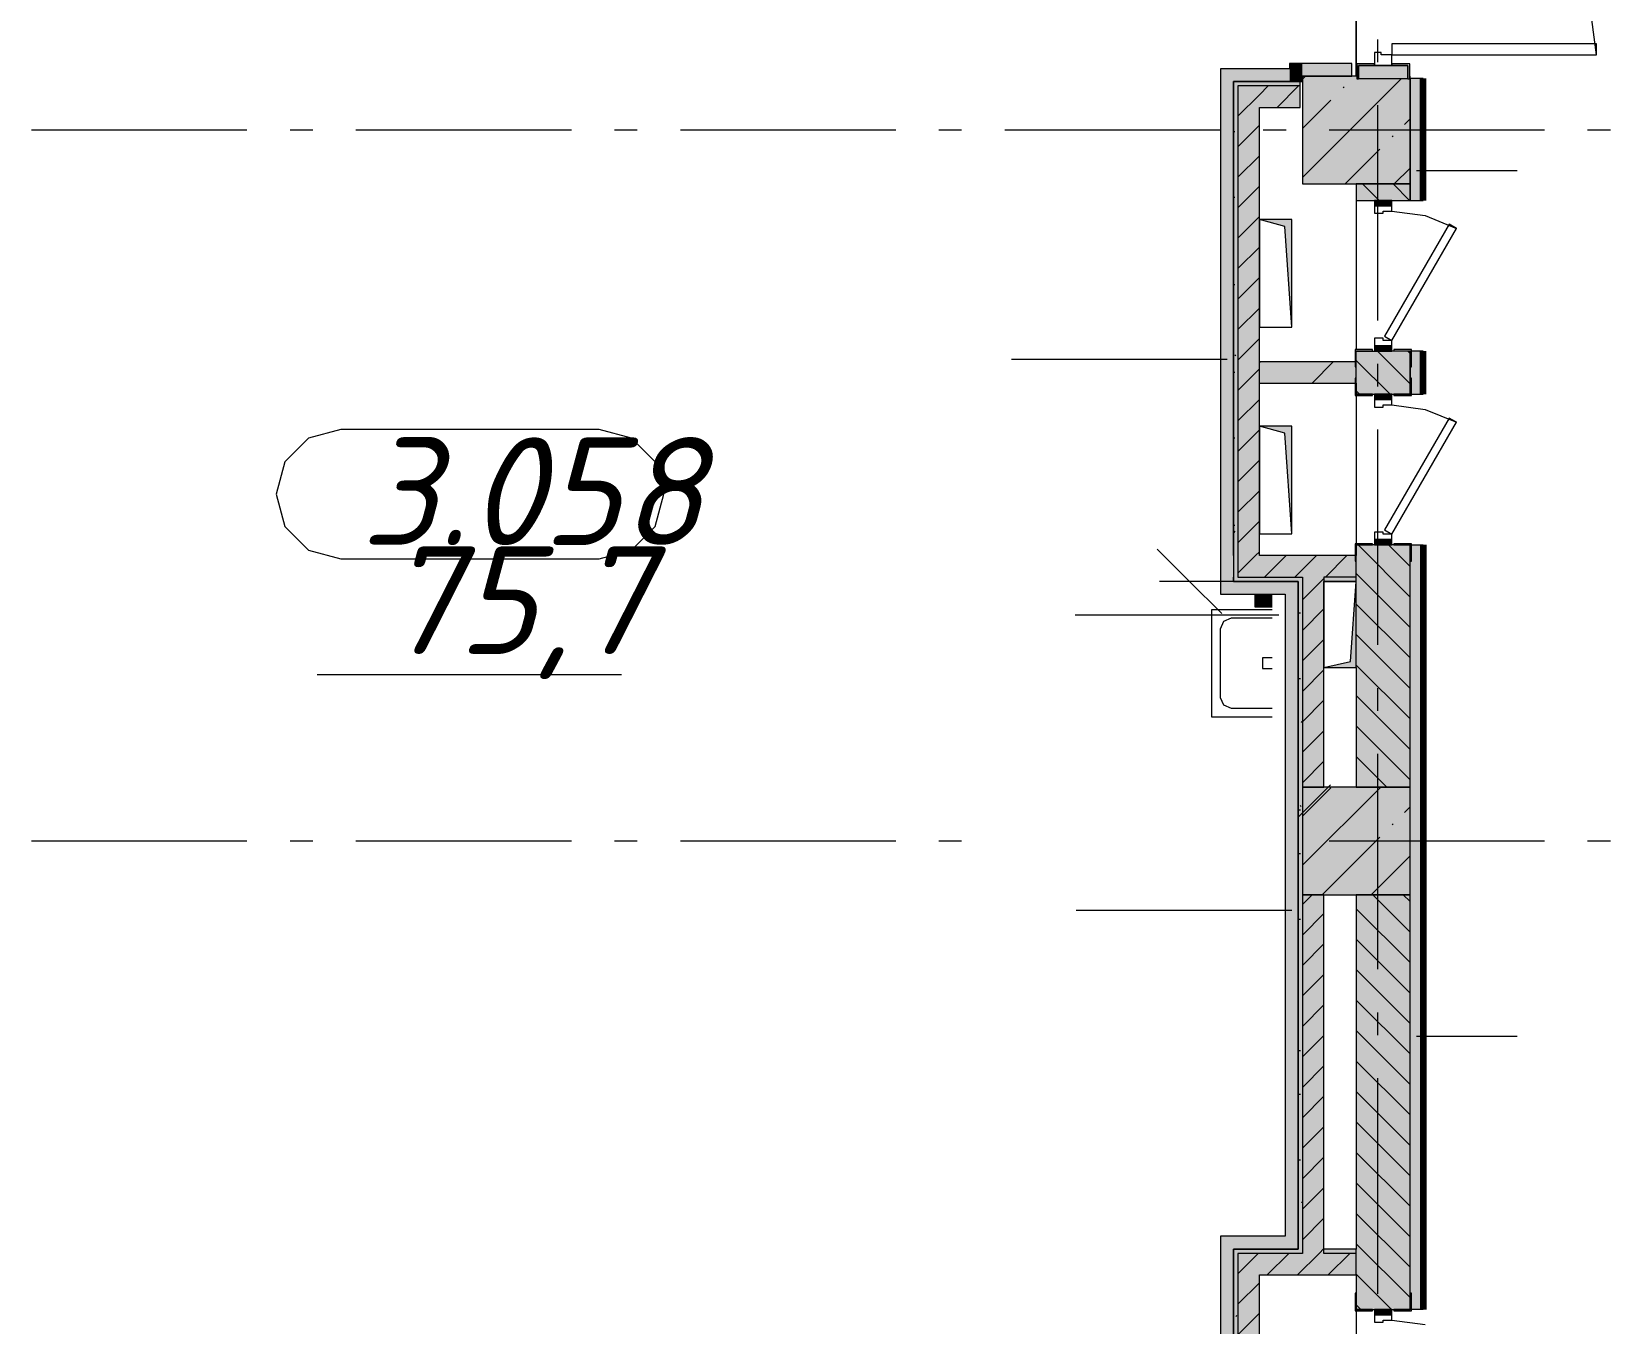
# Model space of a CAD drawing. Header units: millimetres. Extents: x -537608 to 253996, y -217170 to 186033.
# Drawn here: x -315326 to -307997, y 105281 to 111279 of the extents above; entities that cross this region are included whole.
import ezdxf

# ---------------------------------------------------------------- set-up
doc = ezdxf.new("R2010")
doc.units = ezdxf.units.MM
doc.layers.add('16) Лак 1.6м', color=160, linetype='Continuous', lineweight=90)
doc.layers.add('PDF _Геометрия', color=7, linetype='Continuous')
doc.layers.add('PDF _Текст', color=7, linetype='Continuous')
doc.layers.add('PDF _Сплошная заливка', color=7, linetype='Continuous', true_color=0xffffff)
doc.styles.add('PDF ISOCPEUR Italic', font='isocpeui.ttf')

msp = doc.modelspace()

# ---------------------------------------------------------------- hatches: boundary and pattern name
at = {"layer": 'PDF _Сплошная заливка', "transparency": 33554559}
h = msp.add_hatch(color=256, dxfattribs=at)
h.paths.add_polyline_path([(-309091.1794, 103373.2654), (-308926.1771, 103373.2654), (-308926.1771, 103491.2645), (-309176.178, 103491.2645), (-309176.178, 103373.2654)], flags=0)
h.paths.add_polyline_path([(-309011.1757, 104191.265), (-308926.1771, 104191.265), (-308926.1771, 104646.2637), (-309176.178, 104646.2637), (-309176.178, 104191.265), (-309091.1794, 104191.265)], flags=0)
h.paths.add_polyline_path([(-309011.1757, 105346.2643), (-308926.1771, 105346.2643), (-308926.1771, 107271.2631), (-309176.178, 107271.2631), (-309176.178, 105346.2643), (-309091.1794, 105346.2643)], flags=0)
h.paths.add_polyline_path([(-309176.178, 107771.2629), (-308926.1771, 107771.2629), (-308926.1771, 108895.0701), (-309176.178, 108895.0701), (-309176.178, 108152.0148)], flags=0)
h.paths.add_polyline_path([(-309011.1757, 109595.0707), (-308926.1771, 109595.0707), (-308926.1771, 109795.0693), (-309176.178, 109795.0693), (-309176.178, 109595.0707), (-309091.1794, 109595.0707)], flags=0)
h.paths.add_polyline_path([(-309091.1794, 110495.0698), (-308926.1771, 110495.0698), (-308926.1771, 110571.2628), (-309176.178, 110571.2628), (-309176.178, 110495.0698)], flags=0)
h.paths.add_polyline_path([(-308996.1739, 112821.2629), (-308926.1771, 112823.263), (-308926.1771, 114674.7169), (-309176.178, 114674.7169), (-309174.1801, 112823.263), (-309106.1812, 112821.2629)], flags=0)
h.paths.add_polyline_path([(-308926.1771, 115874.7172), (-308926.1771, 117771.2604), (-309176.178, 117771.2604), (-309176.178, 115874.7172)], flags=0)
h.paths.add_polyline_path([(-309176.178, 118971.2608), (-308926.1771, 118971.2608), (-308926.1771, 119571.2609), (-309176.178, 119571.2609), (-309176.178, 119451.2618)], flags=0)
h.paths.add_polyline_path([(-308926.1771, 120071.2607), (-308926.1771, 123276.2592), (-309176.178, 123276.2592), (-309176.178, 120071.2607), (-309088.7681, 120071.2607)], flags=0)
h.paths.add_polyline_path([(-309166.1797, 125065.5568), (-308926.1771, 125067.558), (-308926.1771, 125571.2603), (-309176.178, 125571.2603), (-309174.1801, 125067.558), (-309166.1797, 125067.558)], flags=0)
h.paths.add_polyline_path([(-308926.1771, 126071.2601), (-308926.1771, 128571.2589), (-309176.178, 128571.2589), (-309176.178, 126071.2601), (-309069.5896, 126071.2601)], flags=0)
h.paths.add_polyline_path([(-308926.1771, 129071.2587), (-308926.1771, 131570.9112), (-309176.178, 131570.9112), (-309176.178, 129071.2587)], flags=0)
h.paths.add_polyline_path([(-309176.178, 132070.9115), (-308926.1771, 132070.9115), (-308926.1771, 134768.2593), (-309176.178, 134768.2593), (-309176.178, 132222.2807)], flags=0)
at = {"layer": 'PDF _Сплошная заливка', "true_color": 0xff7d7d, "transparency": 33554559}
h = msp.add_hatch(color=11, dxfattribs=at)
h.paths.add_polyline_path([(-308926.1771, 102871.2634), (-308866.1786, 102871.2634), (-308866.1786, 103491.2645), (-308926.1771, 103491.2645), (-308926.1771, 103371.2653)], flags=0)
h.paths.add_polyline_path([(-308926.1771, 104191.265), (-308866.1786, 104191.265), (-308866.1786, 104646.2637), (-308926.1771, 104646.2637)], flags=0)
h.paths.add_polyline_path([(-308926.1771, 105346.2643), (-308866.1786, 105346.2643), (-308866.1786, 108895.0701), (-308926.1771, 108895.0701), (-308926.1771, 106736.1164)], flags=0)
h.paths.add_polyline_path([(-308866.1786, 109595.0707), (-308866.1786, 109795.0693), (-308926.1771, 109795.0693), (-308926.1771, 109595.0707)], flags=0)
h.paths.add_polyline_path([(-308866.1786, 110495.0698), (-308866.1786, 111061.2622), (-308926.1771, 111061.2622), (-308926.1771, 110495.0698)], flags=0)
h.paths.add_polyline_path([(-308866.1786, 112821.2629), (-308866.1786, 114674.7169), (-308926.1771, 114674.7169), (-308926.1771, 112821.2629)], flags=0)
h.paths.add_polyline_path([(-308866.1786, 115874.7172), (-308866.1786, 117771.2604), (-308926.1771, 117771.2604), (-308926.1771, 115874.7172)], flags=0)
h.paths.add_polyline_path([(-308866.1786, 118971.2608), (-308866.1786, 119621.2611), (-308926.1771, 119621.2611), (-308926.1771, 118971.2608)], flags=0)
for points in [[(-309486.1775, 111046.2625), (-309426.179, 111046.2625), (-309426.179, 111131.2633), (-309486.1775, 111131.2633), (-309486.1775, 111106.2632)], [(-309196.1746, 111071.2626), (-309196.1746, 111131.2633), (-309426.179, 111131.2633), (-309426.179, 111071.2626), (-309248.0263, 111071.2626)], [(-309486.1775, 111046.2625), (-309486.1775, 111106.2632), (-309806.1753, 111106.2632), (-309806.1753, 111046.2625), (-309746.1768, 111046.2625)], [(-309806.1753, 108666.2628), (-309746.1768, 108666.2628), (-309746.1768, 111046.2625), (-309806.1753, 111046.2625), (-309806.1753, 108859.9641)], [(-309446.1756, 108666.2628), (-309446.1756, 108726.2635), (-309746.1768, 108726.2635), (-309746.1768, 108666.2628), (-309506.1741, 108666.2628)], [(-309506.1741, 105626.2645), (-309506.1741, 105686.263), (-309806.1753, 105686.263), (-309806.1753, 105626.2645), (-309746.1768, 105626.2645)]]:
    msp.add_hatch(color=11, dxfattribs=at).paths.add_polyline_path(points)
at = {"layer": 'PDF _Сплошная заливка', "transparency": 33554559}
for points in [[(-309746.1768, 108746.2623), (-309726.1801, 108746.2623), (-309726.1801, 111046.2625), (-309746.1768, 111046.2625), (-309746.1768, 108846.2627)], [(-309436.1773, 111026.2637), (-309436.1773, 111046.2625), (-309726.1801, 111046.2625), (-309726.1801, 111026.2637), (-309626.1798, 111026.2637)], [(-309176.178, 110571.2628), (-308926.1771, 110571.2628), (-308928.175, 111059.2621), (-309174.1801, 111059.2621), (-309174.1801, 111071.2626), (-309426.179, 111071.2626), (-309426.179, 110571.2628), (-309248.0263, 110571.2628)], [(-309626.1798, 108846.2627), (-309626.1798, 111026.2637), (-309726.1801, 111026.2637), (-309726.1801, 108846.2627), (-309665.4669, 108846.2627)], [(-309446.1756, 105626.2645), (-309426.179, 105626.2645), (-309426.179, 108726.2635), (-309446.1756, 108726.2635), (-309446.1756, 106736.1164)], [(-309746.1768, 103121.2643), (-309726.1801, 103121.2643), (-309726.1801, 105626.2645), (-309746.1768, 105626.2645), (-309746.1768, 103619.2231)], [(-309176.178, 105506.2631), (-309176.178, 105606.2636), (-309626.1798, 105606.2636), (-309626.1798, 105506.2631), (-309248.0263, 105506.2631)]]:
    msp.add_hatch(color=256, dxfattribs=at).paths.add_polyline_path(points)
h = msp.add_hatch(color=256, dxfattribs=at)
h.paths.add_polyline_path([(-309446.1756, 108726.2635), (-309426.179, 108726.2635), (-309426.179, 108746.2623), (-309746.1768, 108746.2623), (-309746.1768, 108726.2635), (-309665.4669, 108726.2635)], flags=0)
h.paths.add_polyline_path([(-309176.178, 108726.2635), (-309176.178, 108746.2623), (-309326.1786, 108746.2623), (-309326.1786, 108726.2635), (-309203.6755, 108726.2635)], flags=0)
at = {"layer": 'PDF _Сплошная заливка', "true_color": 0xe2e2e2, "transparency": 33554559}
msp.add_hatch(color=254, dxfattribs=at).paths.add_polyline_path([(-309248.0263, 108326.2641), (-309176.178, 108326.2641), (-309176.178, 108726.2635), (-309203.6755, 108353.7638), (-309326.1786, 108326.2641)])
at = {"layer": 'PDF _Сплошная заливка', "transparency": 33554559}
h = msp.add_hatch(color=256, dxfattribs=at)
h.paths.add_polyline_path([(-309248.0263, 105606.2636), (-309176.178, 105606.2636), (-309176.178, 105626.2645), (-309326.1786, 105626.2645), (-309326.1786, 105606.2636)], flags=0)
h.paths.add_polyline_path([(-309626.1798, 105606.2636), (-309426.179, 105606.2636), (-309426.179, 105626.2645), (-309726.1801, 105626.2645), (-309726.1801, 105606.2636)], flags=0)

# ---------------------------------------------------------------- linework, layer by layer
at = {"layer": '16) Лак 1.6м'}
for p, q in [((-308866.1786, 110495.0698), (-308866.1786, 111061.2622)), ((-308866.1786, 109595.0707), (-308866.1786, 109795.0693)), ((-308866.1786, 108895.0701), (-308866.1786, 105346.2643))]:
    msp.add_line(p, q, dxfattribs=at)
at = {"layer": 'PDF _Геометрия', "color": 9, "lineweight": 9, "true_color": 0xc0c0c0}
for p, q in [((-309176.178, 111071.2626), (-309176.178, 112726.2617)), ((-309176.178, 112726.2617), (-309176.178, 111071.2626)), ((-309176.178, 110495.0698), (-309176.178, 109803.0697)), ((-309176.178, 109589.0704), (-309176.178, 108901.0704)), ((-309176.178, 105340.264), (-309176.178, 104652.264))]:
    msp.add_line(p, q, dxfattribs=at)
at = {"layer": 'PDF _Геометрия', "lineweight": 9}
for p, q in [((-308061.1806, 111171.263), (-308093.5525, 111417.1411)), ((-308061.1806, 111221.2632), (-309011.1757, 111221.2632)), ((-309011.1757, 111221.2632), (-309011.1757, 111171.263)), ((-308061.1806, 111171.263), (-308061.1806, 111221.2632)), ((-309426.179, 111131.2633), (-309486.1775, 111131.2633)), ((-309486.1775, 111131.2633), (-309486.1775, 111106.2632)), ((-309196.1746, 111131.2633), (-309426.179, 111131.2633)), ((-309196.1746, 111071.2626), (-309196.1746, 111131.2633)), ((-309091.1794, 111129.2632), (-309174.1801, 111129.2632)), ((-309174.1801, 111129.2632), (-309174.1801, 111059.2621)), ((-309166.1797, 111059.2621), (-309166.1797, 111121.2629)), ((-309166.1797, 111121.2629), (-309091.1794, 111121.2629)), ((-309166.1797, 111121.2629), (-309166.1797, 111061.2622)), ((-308936.1753, 111121.2629), (-309166.1797, 111121.2629)), ((-309061.1759, 111181.2635), (-309091.1794, 111181.2635)), ((-309091.1794, 111181.2635), (-309091.1794, 111121.2629)), ((-309091.1794, 111121.2629), (-309091.1794, 111129.2632)), ((-309091.1794, 111121.2629), (-309011.1757, 111121.2629)), ((-309061.1759, 111171.263), (-309061.1759, 111181.2635)), ((-309011.1757, 111171.263), (-309061.1759, 111171.263)), ((-309011.1757, 111171.263), (-308061.1806, 111171.263)), ((-309011.1757, 111121.2629), (-309011.1757, 111171.263)), ((-308928.175, 111129.2632), (-309011.1757, 111129.2632)), ((-309011.1757, 111129.2632), (-309011.1757, 111121.2629)), ((-309011.1757, 111121.2629), (-308936.1753, 111121.2629)), ((-308936.1753, 111121.2629), (-308936.1753, 111059.2621)), ((-308936.1753, 111061.2622), (-308936.1753, 111121.2629)), ((-308928.175, 111059.2621), (-308928.175, 111129.2632)), ((-309486.1775, 111106.2632), (-309806.1753, 111106.2632)), ((-309806.1753, 111106.2632), (-309806.1753, 111046.2625)), ((-309806.1753, 111046.2625), (-309806.1753, 108666.2628)), ((-309726.1801, 111046.2625), (-309746.1768, 111046.2625)), ((-309746.1768, 111046.2625), (-309746.1768, 108846.2627)), ((-309746.1768, 108846.2627), (-309746.1768, 111046.2625)), ((-309746.1768, 111046.2625), (-309486.1775, 111046.2625)), ((-309626.1798, 111046.2625), (-309726.1801, 111046.2625)), ((-309436.1773, 111046.2625), (-309626.1798, 111046.2625)), ((-309486.1775, 111046.2625), (-309426.179, 111046.2625)), ((-309436.1773, 111026.2637), (-309436.1773, 111046.2625)), ((-309426.179, 111057.5397), (-309412.4518, 111071.2626)), ((-309174.1801, 111071.2626), (-309426.179, 111071.2626)), ((-309426.179, 111071.2626), (-309426.179, 110571.2628)), ((-309426.179, 111046.2625), (-309426.179, 111071.2626)), ((-309426.179, 111071.2626), (-309196.1746, 111071.2626)), ((-309426.179, 110601.3439), (-308966.2564, 111061.2622)), ((-309174.1801, 111059.2621), (-309166.1797, 111059.2621)), ((-309166.1797, 111061.2622), (-308936.1753, 111061.2622)), ((-308936.1753, 111059.2621), (-308928.175, 111059.2621)), ((-308926.1771, 110571.2628), (-308926.1771, 111071.2626)), ((-308866.1786, 111061.2622), (-308926.1771, 111061.2622)), ((-308926.1771, 111061.2622), (-308926.1771, 110571.2628)), ((-309626.1798, 111026.2637), (-309726.1801, 111026.2637)), ((-309726.1801, 111026.2637), (-309726.1801, 108846.2627)), ((-309726.1801, 110885.3012), (-309626.1798, 110985.2995)), ((-309626.1798, 110985.2995), (-309585.2133, 111026.2637)), ((-309436.1773, 111026.2637), (-309626.1798, 111026.2637)), ((-309543.7905, 110926.2634), (-309443.7902, 111026.2637)), ((-309436.1773, 110926.2634), (-309436.1773, 111026.2637)), ((-309237.7611, 111017.8543), (-309233.0246, 111022.5973)), ((-309626.1798, 109746.264), (-309626.1798, 110926.2634)), ((-309626.1798, 110926.2634), (-309436.1773, 110926.2634)), ((-309426.179, 110829.4407), (-309294.7885, 110960.8312)), ((-309726.1801, 110743.8781), (-309626.1798, 110843.8784)), ((-308952.6412, 110846.7806), (-308926.1771, 110873.2447)), ((-309009.6686, 110789.7575), (-309004.9235, 110794.4983)), ((-309726.1801, 110602.457), (-309626.1798, 110702.4574)), ((-309228.1589, 110571.2628), (-309066.6874, 110732.7322)), ((-309000.0578, 110571.2628), (-308926.1771, 110645.1458)), ((-308896.1821, 110634.0731), (-308430.0246, 110634.0731)), ((-309726.1801, 110461.0359), (-309626.1798, 110561.0363)), ((-309426.179, 110571.2628), (-309176.178, 110571.2628)), ((-308926.1771, 110571.2628), (-309176.178, 110571.2628)), ((-309176.178, 110571.2628), (-309176.178, 110495.0698)), ((-309176.178, 110571.2628), (-308926.1771, 110571.2628)), ((-309070.7694, 110495.0698), (-309146.9581, 110571.2628)), ((-308929.3462, 110495.0698), (-309005.5349, 110571.2628)), ((-308926.1771, 110495.0698), (-308926.1771, 110571.2628)), ((-308926.1771, 110571.2628), (-308926.1771, 110495.0698)), ((-309176.178, 110495.0698), (-309091.1794, 110495.0698)), ((-309011.1757, 110495.0698), (-309091.1794, 110495.0698)), ((-309091.1794, 110495.0698), (-309091.1794, 110470.0697)), ((-309011.1757, 110470.0697), (-309091.1794, 110470.0697)), ((-309091.1794, 110470.0697), (-309091.1794, 110435.0692)), ((-309091.1794, 110470.0697), (-309011.1757, 110470.0697)), ((-309011.1757, 110495.0698), (-308926.1771, 110495.0698)), ((-309011.1757, 110470.0697), (-309011.1757, 110495.0698)), ((-309011.1757, 110445.0696), (-309011.1757, 110470.0697)), ((-308926.1771, 110495.0698), (-308866.1786, 110495.0698)), ((-309726.1801, 110319.6149), (-309626.1798, 110419.6153)), ((-309091.1794, 110435.0692), (-309051.1775, 110435.0692)), ((-309051.1775, 110435.0692), (-309051.1775, 110445.0696)), ((-309051.1775, 110445.0696), (-309011.1757, 110445.0696)), ((-308745.8198, 110384.6858), (-309045.821, 109865.0704)), ((-309011.1757, 110445.0696), (-308855.8874, 110424.6252)), ((-308855.8874, 110424.6252), (-308711.1745, 110364.6848)), ((-308711.1745, 110364.6848), (-308745.8198, 110384.6858)), ((-309011.1757, 109845.0695), (-308711.1745, 110364.6848)), ((-309726.1801, 110178.1938), (-309626.1798, 110278.1942)), ((-309726.1801, 110036.7728), (-309626.1798, 110136.7731)), ((-309726.1801, 109895.3517), (-309626.1798, 109995.35)), ((-309045.821, 109865.0704), (-309011.1757, 109845.0695)), ((-309726.1801, 109753.9307), (-309626.1798, 109853.9289)), ((-309176.178, 109746.264), (-309176.178, 109795.0693)), ((-309176.178, 109795.0693), (-309091.1794, 109795.0693)), ((-309051.1775, 109855.07), (-309091.1794, 109855.07)), ((-309091.1794, 109855.07), (-309091.1794, 109820.0694)), ((-309091.1794, 109820.0694), (-309011.1757, 109820.0694)), ((-309091.1794, 109820.0694), (-309091.1794, 109795.0693)), ((-309011.1757, 109820.0694), (-309091.1794, 109820.0694)), ((-309091.1794, 109795.0693), (-309011.1757, 109795.0693)), ((-308926.1771, 109643.3744), (-309077.8741, 109795.0693)), ((-309051.1775, 109845.0695), (-309051.1775, 109855.07)), ((-309011.1757, 109845.0695), (-309051.1775, 109845.0695)), ((-309011.1757, 109820.0694), (-309011.1757, 109845.0695)), ((-309011.1757, 109795.0693), (-309011.1757, 109820.0694)), ((-308926.1771, 109795.0693), (-309011.1757, 109795.0693)), ((-308926.1771, 109784.7954), (-308936.451, 109795.0693)), ((-308926.1771, 109595.0707), (-308926.1771, 109795.0693)), ((-308866.1786, 109795.0693), (-308926.1771, 109795.0693)), ((-308926.1771, 109795.0693), (-308926.1771, 109595.0707)), ((-309776.1804, 109756.7403), (-310776.1755, 109756.7403)), ((-309626.1798, 109740.7933), (-309620.7112, 109746.264)), ((-309626.1798, 109646.2636), (-309626.1798, 109746.264)), ((-309626.1798, 109746.264), (-309176.178, 109746.264)), ((-309381.2942, 109646.2636), (-309281.2938, 109746.264)), ((-309019.2966, 109595.0707), (-309176.178, 109751.9521)), ((-309176.178, 109646.2636), (-309176.178, 109746.264)), ((-309726.1801, 109612.5074), (-309626.1798, 109712.5079)), ((-309626.1798, 108846.2627), (-309626.1798, 109646.2636)), ((-309626.1798, 109646.2636), (-309176.178, 109646.2636)), ((-309176.178, 109646.2636), (-309176.178, 109595.0707)), ((-309726.1801, 109471.0864), (-309626.1798, 109571.0868)), ((-309160.7198, 109595.0707), (-309176.178, 109610.531)), ((-309176.178, 109595.0707), (-309091.1794, 109595.0707)), ((-309011.1757, 109595.0707), (-309091.1794, 109595.0707)), ((-309091.1794, 109595.0707), (-309091.1794, 109570.0706)), ((-309011.1757, 109595.0707), (-308926.1771, 109595.0707)), ((-309011.1757, 109570.0706), (-309011.1757, 109595.0707)), ((-308926.1771, 109595.0707), (-308866.1786, 109595.0707)), ((-309011.1757, 109570.0706), (-309091.1794, 109570.0706)), ((-309091.1794, 109570.0706), (-309091.1794, 109535.07)), ((-309091.1794, 109570.0706), (-309011.1757, 109570.0706)), ((-309091.1794, 109535.07), (-309051.1775, 109535.07)), ((-309051.1775, 109535.07), (-309051.1775, 109545.0705)), ((-309051.1775, 109545.0705), (-309011.1757, 109545.0705)), ((-309011.1757, 109545.0705), (-309011.1757, 109570.0706)), ((-309011.1757, 109545.0705), (-308855.8874, 109524.626)), ((-308855.8874, 109524.626), (-308711.1745, 109464.6857)), ((-309726.1801, 109329.6654), (-309626.1798, 109429.6657)), ((-308745.8198, 109484.6845), (-309045.821, 108965.0691)), ((-309011.1757, 108945.0704), (-308711.1745, 109464.6857)), ((-308711.1745, 109464.6857), (-308745.8198, 109484.6845)), ((-309726.1801, 109188.2443), (-309626.1798, 109288.2447)), ((-309726.1801, 109046.8232), (-309626.1798, 109146.8236)), ((-309726.1801, 108905.4021), (-309626.1798, 109005.4026)), ((-309051.1775, 108955.0708), (-309091.1794, 108955.0708)), ((-309091.1794, 108955.0708), (-309091.1794, 108920.0703)), ((-309091.1794, 108920.0703), (-309011.1757, 108920.0703)), ((-309091.1794, 108920.0703), (-309091.1794, 108895.0701)), ((-309011.1757, 108920.0703), (-309091.1794, 108920.0703)), ((-309051.1775, 108945.0704), (-309051.1775, 108955.0708)), ((-309011.1757, 108945.0704), (-309051.1775, 108945.0704)), ((-309045.821, 108965.0691), (-309011.1757, 108945.0704)), ((-309011.1757, 108920.0703), (-309011.1757, 108945.0704)), ((-309011.1757, 108895.0701), (-309011.1757, 108920.0703)), ((-309746.1768, 108846.2627), (-309746.1768, 108746.2623)), ((-309726.1801, 108763.9811), (-309643.8943, 108846.2627)), ((-309726.1801, 108846.2627), (-309726.1801, 108746.2623)), ((-309643.8943, 108846.2627), (-309626.1798, 108863.9793)), ((-309176.178, 108846.2627), (-309626.1798, 108846.2627)), ((-309602.4714, 108746.2623), (-309502.471, 108846.2627)), ((-309461.0482, 108746.2623), (-309361.0564, 108846.2627)), ((-309319.6336, 108746.2623), (-309219.6333, 108846.2627)), ((-309091.1794, 108895.0701), (-309176.178, 108895.0701)), ((-309176.178, 108895.0701), (-309176.178, 108846.2627)), ((-309176.178, 108746.2623), (-309176.178, 108846.2627)), ((-308926.1771, 108653.4248), (-309167.8246, 108895.0701)), ((-309091.1794, 108895.0701), (-309011.1757, 108895.0701)), ((-308926.1771, 108794.8458), (-309026.4013, 108895.0701)), ((-308926.1771, 108895.0701), (-309011.1757, 108895.0701)), ((-308926.1771, 107771.2629), (-308926.1771, 108895.0701)), ((-308926.1771, 107771.2629), (-308926.1771, 108895.0701)), ((-308926.1771, 108895.0701), (-308866.1786, 108895.0701)), ((-309949.8806, 108726.2635), (-310089.8829, 108726.2635)), ((-309746.1768, 108726.2635), (-309949.8806, 108726.2635)), ((-309746.1768, 108746.2623), (-309746.1768, 108726.2635)), ((-309746.1768, 108726.2635), (-309746.1768, 108746.2623)), ((-309746.1768, 108726.2635), (-309446.1756, 108726.2635)), ((-309446.1756, 108726.2635), (-309746.1768, 108726.2635)), ((-309726.1801, 108746.2623), (-309426.179, 108746.2623)), ((-309446.1756, 108726.2635), (-309446.1756, 108666.2628)), ((-309446.1756, 108666.2628), (-309446.1756, 108726.2635)), ((-309426.179, 108746.2623), (-309426.179, 108726.2635)), ((-309426.179, 108639.717), (-309326.1786, 108739.7173)), ((-309426.179, 108726.2635), (-309426.179, 107771.2629)), ((-309176.178, 108746.2623), (-309326.1786, 108746.2623)), ((-309326.1786, 108746.2623), (-309326.1786, 108726.2635)), ((-309326.1786, 107771.2629), (-309326.1786, 108726.2635)), ((-309326.1786, 108726.2635), (-309176.178, 108726.2635)), ((-309178.2104, 108746.2623), (-309176.178, 108748.2947)), ((-308926.1771, 108512.0037), (-309176.178, 108762.0025)), ((-309176.178, 108726.2635), (-309176.178, 108746.2623)), ((-309806.1753, 108666.2628), (-309746.1768, 108666.2628)), ((-309746.1768, 108666.2628), (-309646.1764, 108666.2628)), ((-309646.1764, 108666.2628), (-309566.1812, 108666.2628)), ((-309646.1764, 108606.2643), (-309646.1764, 108666.2628)), ((-309646.1764, 108666.2628), (-309566.1812, 108666.2628)), ((-309566.1812, 108666.2628), (-309506.1741, 108666.2628)), ((-309506.1741, 108666.2628), (-309506.1741, 107926.2626)), ((-309506.1741, 108666.2628), (-309506.1741, 105686.263)), ((-309446.1756, 105626.2645), (-309446.1756, 108666.2628)), ((-309446.1756, 108666.2628), (-309446.1756, 105626.2645)), ((-308926.1771, 108370.5827), (-309176.178, 108620.5815)), ((-309536.1777, 108568.5855), (-310481.1779, 108568.5855)), ((-309566.1812, 108606.2643), (-309646.1764, 108606.2643)), ((-309426.179, 108498.2959), (-309326.1786, 108598.2941)), ((-308926.1771, 108229.1616), (-309176.178, 108479.1604)), ((-309426.179, 108356.8727), (-309326.1786, 108456.873)), ((-308926.1771, 108087.7405), (-309176.178, 108337.7394)), ((-309176.178, 108326.2641), (-309176.178, 107771.2629)), ((-309426.179, 108215.4516), (-309326.1786, 108315.452)), ((-308926.1771, 107946.3174), (-309176.178, 108196.3183)), ((-309426.179, 108074.0305), (-309326.1786, 108174.0309)), ((-309426.179, 107932.6095), (-309326.1786, 108032.6099)), ((-308926.1771, 107804.8963), (-309176.178, 108054.8973)), ((-309426.179, 107791.1884), (-309326.1786, 107891.1889)), ((-309033.9625, 107771.2629), (-309176.178, 107913.4762)), ((-309446.1756, 107843.4686), (-309446.1756, 107631.3359)), ((-309426.179, 107407.9649), (-309062.881, 107771.2629)), ((-309326.1786, 107771.2629), (-309426.179, 107771.2629)), ((-309426.179, 107771.2629), (-309426.179, 107271.2631)), ((-309426.179, 107771.2629), (-309326.1786, 107771.2629)), ((-309426.179, 107771.2629), (-309426.179, 107271.2631)), ((-309426.179, 107636.0639), (-309294.7885, 107767.4521)), ((-309176.178, 107771.2629), (-309326.1786, 107771.2629)), ((-309175.3857, 107771.2629), (-309176.178, 107772.0551)), ((-309176.178, 107771.2629), (-308926.1771, 107771.2629)), ((-308926.1771, 107771.2629), (-309176.178, 107771.2629)), ((-308926.1771, 107271.2631), (-308926.1771, 107771.2629)), ((-308926.1771, 107271.2631), (-308926.1771, 107771.2629)), ((-308952.6412, 107653.4037), (-308926.1771, 107679.8657)), ((-309446.1756, 107631.3359), (-309446.1756, 107491.3358)), ((-309009.6686, 107596.3784), (-309004.9235, 107601.1193)), ((-309334.7818, 107271.2631), (-309066.6874, 107539.3532)), ((-309106.6806, 107271.2631), (-308926.1771, 107451.7688)), ((-309426.179, 107225.5021), (-309380.4158, 107271.2631)), ((-309326.1786, 107271.2631), (-309426.179, 107271.2631)), ((-309426.179, 107271.2631), (-309326.1786, 107271.2631)), ((-309426.179, 107271.2631), (-309426.179, 105626.2645)), ((-309326.1786, 105626.2645), (-309326.1786, 107271.2631)), ((-309326.1786, 107271.2631), (-309176.178, 107271.2631)), ((-308926.1771, 107271.2631), (-309176.178, 107271.2631)), ((-309176.178, 107271.2631), (-309176.178, 105626.2645)), ((-309176.178, 107271.2631), (-308926.1771, 107271.2631)), ((-308926.1771, 107097.791), (-309099.6534, 107271.2631)), ((-308926.1771, 107239.2121), (-308958.2302, 107271.2631)), ((-308926.1771, 105346.2643), (-308926.1771, 107271.2631)), ((-308926.1771, 105346.2643), (-308926.1771, 107271.2631)), ((-309476.1792, 107197.6127), (-310476.1744, 107197.6127)), ((-309426.179, 107084.081), (-309326.1786, 107184.0814)), ((-308926.1771, 106956.3678), (-309176.178, 107206.3687)), ((-309426.179, 106942.66), (-309326.1786, 107042.6603)), ((-308926.1771, 106814.9467), (-309176.178, 107064.9477)), ((-309426.179, 106801.2388), (-309326.1786, 106901.2393)), ((-308926.1771, 106673.5257), (-309176.178, 106923.5266)), ((-309426.179, 106659.8178), (-309326.1786, 106759.8182)), ((-308926.1771, 106532.1046), (-309176.178, 106782.1056)), ((-308926.1771, 106390.6835), (-309176.178, 106640.6846)), ((-309426.179, 106518.3968), (-309326.1786, 106618.3972)), ((-308896.1821, 106614.285), (-308430.0246, 106614.285)), ((-308926.1771, 106249.2625), (-309176.178, 106499.2613)), ((-309426.179, 106376.9757), (-309326.1786, 106476.9761)), ((-308926.1771, 106107.8414), (-309176.178, 106357.8403)), ((-309426.179, 106235.5547), (-309326.1786, 106335.5529)), ((-308926.1771, 105966.4204), (-309176.178, 106216.4192)), ((-309426.179, 106094.1314), (-309326.1786, 106194.1318)), ((-308926.1771, 105824.9972), (-309176.178, 106074.9981)), ((-309426.179, 105952.7104), (-309326.1786, 106052.7108)), ((-309426.179, 105811.2893), (-309326.1786, 105911.2897)), ((-308926.1771, 105683.5761), (-309176.178, 105933.5771)), ((-309426.179, 105669.8683), (-309326.1786, 105769.8686)), ((-308926.1771, 105542.1551), (-309176.178, 105792.156)), ((-309506.1741, 105686.263), (-309806.1753, 105686.263)), ((-309806.1753, 105686.263), (-309806.1753, 105626.2645)), ((-309806.1753, 105626.2645), (-309806.1753, 103679.2216)), ((-309746.1768, 103619.2231), (-309746.1768, 105626.2645)), ((-309746.1768, 105626.2645), (-309506.1741, 105626.2645)), ((-309726.1801, 105626.2645), (-309746.1768, 105626.2645)), ((-309746.1768, 105626.2645), (-309746.1768, 103619.2231)), ((-309626.1798, 105626.2645), (-309726.1801, 105626.2645)), ((-309446.1756, 105626.2645), (-309626.1798, 105626.2645)), ((-309506.1741, 105626.2645), (-309446.1756, 105626.2645)), ((-309426.179, 105626.2645), (-309426.179, 105606.2636)), ((-309348.3627, 105606.2636), (-309326.1786, 105628.4476)), ((-309176.178, 105626.2645), (-309326.1786, 105626.2645)), ((-309326.1786, 105606.2636), (-309326.1786, 105626.2645)), ((-308926.1771, 105400.734), (-309176.178, 105650.735)), ((-309176.178, 105606.2636), (-309176.178, 105626.2645)), ((-309726.1801, 105511.2903), (-309631.2004, 105606.2636)), ((-309626.1798, 105606.2636), (-309726.1801, 105606.2636)), ((-309726.1801, 105606.2636), (-309726.1801, 103121.2643)), ((-309426.179, 105606.2636), (-309626.1798, 105606.2636)), ((-309589.7862, 105506.2631), (-309489.7858, 105606.2636)), ((-309448.363, 105506.2631), (-309348.3627, 105606.2636)), ((-309176.178, 105606.2636), (-309326.1786, 105606.2636)), ((-309306.9398, 105506.2631), (-309206.9394, 105606.2636)), ((-309176.178, 105506.2631), (-309176.178, 105606.2636)), ((-309726.1801, 105369.8693), (-309626.1798, 105469.8675)), ((-309626.1798, 104486.2648), (-309626.1798, 105506.2631)), ((-309626.1798, 105506.2631), (-309176.178, 105506.2631)), ((-309013.1306, 105346.2643), (-309176.178, 105509.3139)), ((-309176.178, 105506.2631), (-309176.178, 105346.2643)), ((-309726.1801, 105228.446), (-309626.1798, 105328.4465)), ((-309154.5537, 105346.2643), (-309176.178, 105367.8907)), ((-309176.178, 105346.2643), (-309091.1794, 105346.2643)), ((-309011.1757, 105346.2643), (-309091.1794, 105346.2643)), ((-309091.1794, 105346.2643), (-309091.1794, 105321.2642)), ((-309011.1757, 105321.2642), (-309091.1794, 105321.2642)), ((-309091.1794, 105321.2642), (-309091.1794, 105286.2636)), ((-309091.1794, 105321.2642), (-309011.1757, 105321.2642)), ((-309011.1757, 105346.2643), (-308926.1771, 105346.2643)), ((-309011.1757, 105321.2642), (-309011.1757, 105346.2643)), ((-309011.1757, 105296.2641), (-309011.1757, 105321.2642)), ((-308866.1786, 105346.2643), (-308926.1771, 105346.2643)), ((-309091.1794, 105286.2636), (-309051.1775, 105286.2636)), ((-309051.1775, 105286.2636), (-309051.1775, 105296.2641)), ((-309051.1775, 105296.2641), (-309011.1757, 105296.2641)), ((-309011.1757, 105296.2641), (-308855.8874, 105275.8196))]:
    msp.add_line(p, q, dxfattribs=at)
at = {"layer": 'PDF _Геометрия', "color": 253, "lineweight": 9, "true_color": 0xaaaaaa}
for p, q in [((-309076.1776, 111136.6736), (-309076.1776, 111242.5064)), ((-309076.1776, 109936.6734), (-309076.1776, 110936.6729)), ((-314325.6725, 110821.2639), (-315325.6677, 110821.2639)), ((-314019.8412, 110821.2639), (-314125.6718, 110821.2639)), ((-312819.8365, 110821.2639), (-313819.8404, 110821.2639)), ((-312514.0052, 110821.2639), (-312619.8358, 110821.2639)), ((-311314.0092, 110821.2639), (-312314.0044, 110821.2639)), ((-311008.1692, 110821.2639), (-311114.0084, 110821.2639)), ((-309808.1732, 110821.2639), (-310808.1684, 110821.2639)), ((-309502.3419, 110821.2639), (-309608.1725, 110821.2639)), ((-308302.3372, 110821.2639), (-309302.3411, 110821.2639)), ((-307996.5059, 110821.2639), (-308102.3365, 110821.2639)), ((-309476.1792, 110406.2627), (-309626.1798, 110406.2627)), ((-309626.1798, 110406.2627), (-309626.1798, 109906.2629)), ((-309508.6802, 110373.7638), (-309626.1798, 110406.2627)), ((-309476.1792, 109906.2629), (-309476.1792, 110406.2627)), ((-309476.1792, 109906.2629), (-309508.6802, 110373.7638)), ((-309626.1798, 109906.2629), (-309476.1792, 109906.2629)), ((-309076.1776, 109630.8398), (-309076.1776, 109736.6726)), ((-313890.6036, 109431.4505), (-314040.6042, 109391.2571)), ((-312690.5991, 109431.4505), (-313890.6036, 109431.4505)), ((-312540.5985, 109391.2571), (-312690.5991, 109431.4505)), ((-309476.1792, 109446.2628), (-309626.1798, 109446.2628)), ((-309626.1798, 109446.2628), (-309626.1798, 108946.263)), ((-309508.6802, 109413.764), (-309626.1798, 109446.2628)), ((-309476.1792, 108946.263), (-309476.1792, 109446.2628)), ((-309076.1776, 108430.8396), (-309076.1776, 109430.8391)), ((-314040.6042, 109391.2571), (-314150.4049, 109281.45)), ((-312430.7979, 109281.45), (-312540.5985, 109391.2571)), ((-309476.1792, 108946.263), (-309508.6802, 109413.764)), ((-314150.4049, 109281.45), (-314190.6048, 109131.4494)), ((-312390.5979, 109131.4494), (-312430.7979, 109281.45)), ((-314190.6048, 109131.4494), (-314150.4049, 108981.451)), ((-312430.7979, 108981.451), (-312390.5979, 109131.4494)), ((-314150.4049, 108981.451), (-314040.6042, 108871.6417)), ((-312540.5985, 108871.6417), (-312430.7979, 108981.451)), ((-309626.1798, 108946.263), (-309476.1792, 108946.263)), ((-314040.6042, 108871.6417), (-313890.6036, 108831.4504)), ((-312690.5991, 108831.4504), (-312540.5985, 108871.6417)), ((-313890.6036, 108831.4504), (-312690.5991, 108831.4504)), ((-309176.178, 108726.2635), (-309326.1786, 108726.2635)), ((-309326.1786, 108726.2635), (-309326.1786, 108326.2641)), ((-309203.6755, 108353.7638), (-309176.178, 108726.2635)), ((-309176.178, 108326.2641), (-309176.178, 108726.2635)), ((-309846.1771, 108096.2641), (-309846.1771, 108596.2639)), ((-309846.1771, 108596.2639), (-309566.1812, 108596.2639)), ((-309791.5352, 108541.6198), (-309756.1751, 108556.2641)), ((-309756.1751, 108556.2641), (-309566.1812, 108556.2641)), ((-309806.1753, 108506.264), (-309791.5352, 108541.6198)), ((-309806.1753, 108186.264), (-309806.1753, 108506.264)), ((-309566.1812, 108371.263), (-309611.1952, 108371.263)), ((-309611.1952, 108371.263), (-309611.1952, 108321.2628)), ((-309326.1786, 108326.2641), (-309203.6755, 108353.7638)), ((-309326.1786, 108326.2641), (-309176.178, 108326.2641)), ((-313999.6379, 108293.4144), (-312586.7234, 108293.4144)), ((-309611.1952, 108321.2628), (-309566.1812, 108321.2628)), ((-309791.5352, 108150.9082), (-309806.1753, 108186.264)), ((-309076.1776, 108125.006), (-309076.1776, 108230.8409)), ((-309756.1751, 108136.2639), (-309791.5352, 108150.9082)), ((-309566.1812, 108136.2639), (-309756.1751, 108136.2639)), ((-309566.1812, 108096.2641), (-309846.1771, 108096.2641)), ((-309076.1776, 106925.0079), (-309076.1776, 107925.0074)), ((-315325.6677, 107521.264), (-314325.6725, 107521.264)), ((-314125.6718, 107521.264), (-314019.8412, 107521.264)), ((-313819.8404, 107521.264), (-312819.8365, 107521.264)), ((-312619.8358, 107521.264), (-312514.0052, 107521.264)), ((-312314.0044, 107521.264), (-311314.0092, 107521.264)), ((-311114.0084, 107521.264), (-311008.1692, 107521.264)), ((-309302.3411, 107521.264), (-308302.3372, 107521.264)), ((-308102.3365, 107521.264), (-307996.5059, 107521.264)), ((-309076.1776, 106619.1744), (-309076.1776, 106725.0071)), ((-309076.1776, 105419.1741), (-309076.1776, 106419.1736))]:
    msp.add_line(p, q, dxfattribs=at)
at = {"layer": 'PDF _Геометрия', "color": 8, "lineweight": 9, "true_color": 0x787878}
for p, q in [((-309709.0082, 111046.2625), (-309709.413, 111045.5693)), ((-309746.1768, 110815.4207), (-309739.4682, 110815.4207)), ((-309746.1768, 110510.6206), (-309739.4682, 110510.6206)), ((-309746.1768, 110104.2205), (-309739.4682, 110104.2205)), ((-309736.9277, 109778.7069), (-309740.2777, 109772.9003)), ((-309746.1768, 109697.8204), (-309739.4682, 109697.8204)), ((-309746.1768, 109393.0203), (-309739.4682, 109393.0203)), ((-309746.1768, 108986.6223), (-309739.4682, 108986.6223)), ((-309740.5791, 108959.5898), (-309743.9291, 108953.7812)), ((-309441.3788, 108580.2222), (-309434.6702, 108580.2222)), ((-309441.3788, 108275.4222), (-309434.6702, 108275.4222)), ((-309429.4601, 108076.0608), (-309432.8101, 108070.2543)), ((-309445.5469, 107906.6643), (-309446.1756, 107907.7537)), ((-309441.3788, 107665.822), (-309434.6702, 107665.822)), ((-309431.9403, 107679.8872), (-309435.2903, 107685.6937)), ((-309441.3788, 107462.6219), (-309434.6702, 107462.6219)), ((-309441.3788, 107157.8218), (-309434.6702, 107157.8218)), ((-309441.3788, 106548.2216), (-309434.6702, 106548.2216)), ((-309441.3788, 106345.0216), (-309434.6702, 106345.0216)), ((-309441.3788, 106040.2215), (-309434.6702, 106040.2215)), ((-309426.7904, 105845.4847), (-309430.1404, 105839.6782)), ((-309731.5884, 105317.5568), (-309734.9384, 105311.7503))]:
    msp.add_line(p, q, dxfattribs=at)
at = {"layer": 'PDF _Геометрия', "color": 253, "lineweight": 20, "true_color": 0xaaaaaa}
for p, q in [((-309101.1777, 109803.0697), (-309182.1805, 109803.0697)), ((-309182.1805, 109803.0697), (-309182.1805, 109722.0691)), ((-309176.178, 109797.0694), (-309101.1777, 109797.0694)), ((-309176.178, 109722.0691), (-309176.178, 109797.0694)), ((-309101.1777, 109797.0694), (-309101.1777, 109803.0697)), ((-309001.1773, 109803.0697), (-309001.1773, 109797.0694)), ((-308920.1746, 109803.0697), (-309001.1773, 109803.0697)), ((-309001.1773, 109797.0694), (-308926.1771, 109797.0694)), ((-308926.1771, 109797.0694), (-308926.1771, 109722.0691)), ((-308920.1746, 109722.0691), (-308920.1746, 109803.0697)), ((-309182.1805, 109722.0691), (-309176.178, 109722.0691)), ((-308926.1771, 109722.0691), (-308920.1746, 109722.0691)), ((-309176.178, 109670.0688), (-309182.1805, 109670.0688)), ((-309182.1805, 109670.0688), (-309182.1805, 109589.0704)), ((-309176.178, 109595.0707), (-309176.178, 109670.0688)), ((-308920.1746, 109670.0688), (-308926.1771, 109670.0688)), ((-308926.1771, 109670.0688), (-308926.1771, 109595.0707)), ((-308920.1746, 109589.0704), (-308920.1746, 109670.0688)), ((-309182.1805, 109589.0704), (-309101.1777, 109589.0704)), ((-309101.1777, 109595.0707), (-309176.178, 109595.0707)), ((-309101.1777, 109589.0704), (-309101.1777, 109595.0707)), ((-309001.1773, 109595.0707), (-309001.1773, 109589.0704)), ((-308926.1771, 109595.0707), (-309001.1773, 109595.0707)), ((-309001.1773, 109589.0704), (-308920.1746, 109589.0704)), ((-309101.1777, 108901.0704), (-309182.1805, 108901.0704)), ((-309182.1805, 108901.0704), (-309182.1805, 108820.0698)), ((-309176.178, 108895.0701), (-309101.1777, 108895.0701)), ((-309176.178, 108820.0698), (-309176.178, 108895.0701)), ((-309101.1777, 108895.0701), (-309101.1777, 108901.0704)), ((-309001.1773, 108901.0704), (-309001.1773, 108895.0701)), ((-308920.1746, 108901.0704), (-309001.1773, 108901.0704)), ((-309001.1773, 108895.0701), (-308926.1771, 108895.0701)), ((-308926.1771, 108895.0701), (-308926.1771, 108820.0698)), ((-308920.1746, 108820.0698), (-308920.1746, 108901.0704)), ((-309182.1805, 108820.0698), (-309176.178, 108820.0698)), ((-308926.1771, 108820.0698), (-308920.1746, 108820.0698)), ((-309176.178, 105421.2645), (-309182.1805, 105421.2645)), ((-309182.1805, 105421.2645), (-309182.1805, 105340.264)), ((-309176.178, 105346.2643), (-309176.178, 105421.2645)), ((-308920.1746, 105421.2645), (-308926.1771, 105421.2645)), ((-308926.1771, 105421.2645), (-308926.1771, 105346.2643)), ((-308920.1746, 105340.264), (-308920.1746, 105421.2645)), ((-309182.1805, 105340.264), (-309101.1777, 105340.264)), ((-309101.1777, 105346.2643), (-309176.178, 105346.2643)), ((-309101.1777, 105340.264), (-309101.1777, 105346.2643)), ((-309001.1773, 105346.2643), (-309001.1773, 105340.264)), ((-308926.1771, 105346.2643), (-309001.1773, 105346.2643)), ((-309001.1773, 105340.264), (-308920.1746, 105340.264))]:
    msp.add_line(p, q, dxfattribs=at)
at = {"layer": 'PDF _Геометрия', "lineweight": 20}
for p, q in [((-310099.8812, 108876.2641), (-309949.8806, 108726.2635)), ((-309949.8806, 108726.2635), (-309799.88, 108576.2629)), ((-309296.1751, 107781.3365), (-309446.1756, 107631.3359))]:
    msp.add_line(p, q, dxfattribs=at)
at = {"layer": 'PDF _Сплошная заливка', "color": 7, "lineweight": 35, "true_color": 0xf4f4f4, "transparency": 33554559}
for points in [[(-309166.1797, 111061.2622), (-308936.1753, 111061.2622), (-309166.1797, 111121.2629), (-308936.1753, 111121.2629)], [(-309091.1794, 110470.0697), (-309011.1757, 110470.0697), (-309091.1794, 110495.0698), (-309011.1757, 110495.0698)], [(-309011.1757, 109795.0693), (-309011.1757, 109820.0694), (-309091.1794, 109795.0693), (-309091.1794, 109820.0694)], [(-309091.1794, 109570.0706), (-309011.1757, 109570.0706), (-309091.1794, 109595.0707), (-309011.1757, 109595.0707)], [(-309011.1757, 108895.0701), (-309011.1757, 108920.0703), (-309091.1794, 108895.0701), (-309091.1794, 108920.0703)], [(-309091.1794, 105321.2642), (-309011.1757, 105321.2642), (-309091.1794, 105346.2643), (-309011.1757, 105346.2643)]]:
    msp.add_solid(points, dxfattribs=at)
at = {"layer": 'PDF _Сплошная заливка', "lineweight": 35, "transparency": 33554559}
for points in [[(-309436.1773, 110926.2634), (-309436.1773, 111026.2637), (-309626.1798, 110926.2634), (-309626.1798, 111026.2637)], [(-309626.1798, 109646.2636), (-309176.178, 109646.2636), (-309626.1798, 109746.264), (-309176.178, 109746.264)], [(-309726.1801, 108746.2623), (-309176.178, 108746.2623), (-309726.1801, 108846.2627), (-309176.178, 108846.2627)], [(-309326.1786, 107771.2629), (-309326.1786, 108746.2623), (-309426.179, 107771.2629), (-309426.179, 108746.2623)], [(-309426.179, 107271.2631), (-308926.1771, 107271.2631), (-309426.179, 107771.2629), (-308926.1771, 107771.2629)], [(-309326.1786, 105606.2636), (-309326.1786, 107271.2631), (-309426.179, 105606.2636), (-309426.179, 107271.2631)], [(-309626.1798, 103121.2643), (-309626.1798, 105606.2636), (-309726.1801, 103121.2643), (-309726.1801, 105606.2636)]]:
    msp.add_solid(points, dxfattribs=at)
at = {"layer": 'PDF _Сплошная заливка', "color": 254, "lineweight": 35, "true_color": 0xe2e2e2, "transparency": 33554559}
for points in [[(-309476.1792, 109906.2629), (-309476.1792, 110406.2627), (-309508.6802, 110373.7638), (-309626.1798, 110406.2627)], [(-309476.1792, 108946.263), (-309476.1792, 109446.2628), (-309508.6802, 109413.764), (-309626.1798, 109446.2628)]]:
    msp.add_solid(points, dxfattribs=at)
at = {"layer": 'PDF _Сплошная заливка', "color": 63, "lineweight": 35, "true_color": 0xbce362, "transparency": 33554559}
msp.add_solid([(-309566.1812, 108606.2643), (-309566.1812, 108666.2628), (-309646.1764, 108606.2643), (-309646.1764, 108666.2628)], dxfattribs=at)
at = {"layer": 'PDF _Сплошная заливка', "color": 11, "lineweight": 35, "true_color": 0xff7d7d, "transparency": 33554559}
for points in [[(-309446.1756, 105626.2645), (-309446.1756, 108666.2628), (-309506.1741, 105626.2645), (-309506.1741, 108666.2628)], [(-309746.1768, 103619.2231), (-309746.1768, 105626.2645), (-309806.1753, 103619.2231), (-309806.1753, 105626.2645)]]:
    msp.add_solid(points, dxfattribs=at)

# ---------------------------------------------------------------- texts
at = {"layer": 'PDF _Текст', "char_height": 500, "attachment_point": 4, "style": 'PDF ISOCPEUR Italic'}
for s, insert in [('3.058', (-313797.9319, 109144.7395)), ('75,7', (-313698.9305, 108580.7906))]:
    msp.add_mtext(s, dxfattribs=dict(at, insert=insert))

doc.saveas('drawing.dxf')
